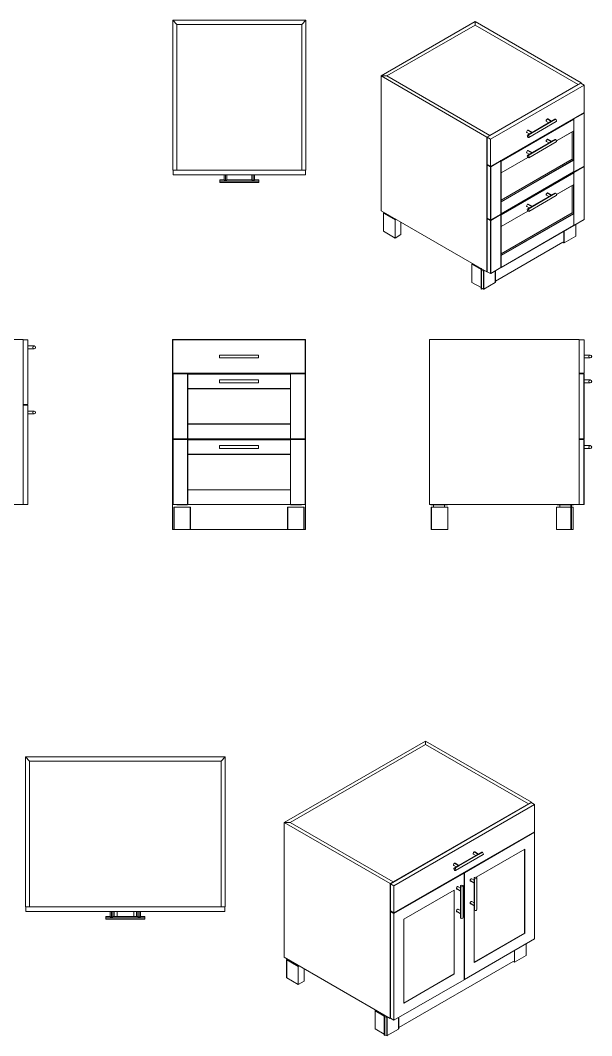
# Model space of a CAD drawing. Header units: millimetres. Extents: x 198 to 695, y 325 to 684.
# Drawn here: x 472.9 to 575.9, y 496.4 to 679.5 of the extents above; entities that cross this region are included whole.
import ezdxf

# ---------------------------------------------------------------- set-up
doc = ezdxf.new("R2010")
doc.units = ezdxf.units.MM
doc.layers.add('Standard', color=11, linetype='Continuous')

msp = doc.modelspace()

# ---------------------------------------------------------------- linework, layer by layer
at = {"layer": 'Standard', "linetype": 'Continuous', "lineweight": 0}
for p, q in [((500.39, 679.52, -10.99), (524.39, 679.52, -10.99)), ((501.14, 678.77, -10.99), (500.39, 679.52, -10.99)), ((500.39, 652.52, -10.99), (500.39, 679.52, -10.99)), ((523.64, 678.77, -10.99), (524.39, 679.52, -10.99)), ((524.39, 679.52, -10.99), (524.39, 652.52, -10.99)), ((501.14, 678.77, -10.99), (501.14, 652.52, -10.99)), ((523.64, 678.77, -10.99), (501.14, 678.77, -10.99)), ((501.14, 678.77, -10.99), (523.64, 678.77, -10.99)), ((501.14, 652.52, -10.99), (501.14, 678.77, -10.99)), ((523.64, 652.52, -10.99), (523.64, 678.77, -10.99)), ((523.64, 678.77, -10.99), (523.64, 652.52, -10.99)), ((501.14, 652.52, -10.99), (500.39, 652.52, -10.99)), ((500.45, 652.52, -10.99), (500.45, 651.64, -10.99)), ((501.14, 652.52, -10.99), (523.64, 652.52, -10.99)), ((524.39, 652.52, -10.99), (523.64, 652.52, -10.99)), ((524.33, 652.52, -10.99), (524.33, 651.64, -10.99)), ((524.33, 651.64, -10.99), (500.45, 651.64, -10.99)), ((508.89, 650.77, -10.99), (508.89, 650.52, -10.99)), ((509.64, 650.77, -10.99), (508.89, 650.77, -10.99)), ((508.89, 650.52, -10.99), (508.89, 650.27, -10.99)), ((508.89, 650.52, -10.99), (509.89, 650.52, -10.99)), ((515.89, 650.27, -10.99), (508.89, 650.27, -10.99)), ((509.64, 651.64, -10.99), (509.64, 650.77, -10.99)), ((509.64, 650.77, -10.99), (509.89, 650.52, -10.99)), ((509.89, 650.52, -10.99), (509.89, 651.64, -10.99)), ((509.89, 650.52, -10.99), (510.14, 650.77, -10.99)), ((509.89, 650.52, -10.99), (514.89, 650.52, -10.99)), ((510.14, 651.64, -10.99), (510.14, 650.77, -10.99)), ((514.64, 650.77, -10.99), (510.14, 650.77, -10.99)), ((514.64, 651.64, -10.99), (514.64, 650.77, -10.99)), ((514.64, 650.77, -10.99), (514.89, 650.52, -10.99)), ((514.89, 650.52, -10.99), (514.89, 651.64, -10.99)), ((514.89, 650.52, -10.99), (515.14, 650.77, -10.99)), ((514.89, 650.52, -10.99), (515.89, 650.52, -10.99)), ((515.14, 651.64, -10.99), (515.14, 650.77, -10.99)), ((515.89, 650.77, -10.99), (515.14, 650.77, -10.99)), ((515.89, 650.52, -10.99), (515.89, 650.77, -10.99)), ((515.89, 650.27, -10.99), (515.89, 650.52, -10.99)), ((473.84, 546.68, 14.05), (509.84, 546.68, 14.05)), ((474.59, 545.93, 14.05), (473.84, 546.68, 14.05)), ((473.84, 519.68, 14.05), (473.84, 546.68, 14.05)), ((474.59, 545.93, 14.05), (509.09, 545.93, 14.05)), ((474.59, 519.68, 14.05), (474.59, 545.93, 14.05)), ((474.59, 545.93, 14.05), (474.59, 519.68, 14.05)), ((509.09, 545.93, 14.05), (474.59, 545.93, 14.05)), ((509.09, 545.93, 14.05), (509.84, 546.68, 14.05)), ((509.09, 545.93, 14.05), (509.09, 519.68, 14.05)), ((509.09, 519.68, 14.05), (509.09, 545.93, 14.05)), ((509.84, 546.68, 14.05), (509.84, 519.68, 14.05)), ((474.59, 519.68, 14.05), (473.84, 519.68, 14.05)), ((473.9, 519.68, 14.05), (473.9, 518.81, 14.05)), ((509.78, 518.81, 14.05), (473.9, 518.81, 14.05)), ((474.59, 519.68, 14.05), (509.09, 519.68, 14.05)), ((489.09, 518.81, 14.05), (489.09, 517.93, 14.05)), ((489.34, 517.68, 14.05), (489.34, 518.81, 14.05)), ((489.59, 518.81, 14.05), (489.59, 517.93, 14.05)), ((489.84, 517.93, 14.05), (489.84, 518.81, 14.05)), ((490.34, 518.81, 14.05), (490.34, 517.93, 14.05)), ((493.34, 517.93, 14.05), (493.34, 518.81, 14.05)), ((493.84, 518.81, 14.05), (493.84, 517.93, 14.05)), ((494.09, 518.81, 14.05), (494.09, 517.93, 14.05)), ((494.34, 517.68, 14.05), (494.34, 518.81, 14.05)), ((494.59, 518.81, 14.05), (494.59, 517.93, 14.05)), ((509.84, 519.68, 14.05), (509.09, 519.68, 14.05)), ((509.78, 519.68, 14.05), (509.78, 518.81, 14.05)), ((488.34, 517.93, 14.05), (488.34, 517.68, 14.05)), ((489.09, 517.93, 14.05), (488.34, 517.93, 14.05)), ((488.34, 517.68, 14.05), (488.34, 517.43, 14.05)), ((488.34, 517.68, 14.05), (489.34, 517.68, 14.05)), ((495.34, 517.43, 14.05), (488.34, 517.43, 14.05)), ((489.09, 517.93, 14.05), (489.34, 517.68, 14.05)), ((489.34, 517.68, 14.05), (489.59, 517.93, 14.05)), ((489.34, 517.68, 14.05), (494.34, 517.68, 14.05)), ((494.09, 517.93, 14.05), (489.59, 517.93, 14.05)), ((494.09, 517.93, 14.05), (494.34, 517.68, 14.05)), ((494.34, 517.68, 14.05), (494.59, 517.93, 14.05)), ((494.34, 517.68, 14.05), (495.34, 517.68, 14.05)), ((495.34, 517.93, 14.05), (494.59, 517.93, 14.05)), ((495.34, 517.68, 14.05), (495.34, 517.93, 14.05)), ((495.34, 517.43, 14.05), (495.34, 517.68, 14.05))]:
    msp.add_line(p, q, dxfattribs=at)
at = {"layer": 'Standard', "linetype": 'Continuous', "lineweight": 0, "extrusion": (0, 0.816497, 0.57735)}
for p, q in [((537.93, 669.48), (554.9, 679.28)), ((554.9, 678.66), (538.99, 669.48)), ((538.99, 669.48), (554.9, 678.66)), ((554.9, 679.28), (573.99, 668.25)), ((554.9, 678.66), (554.9, 679.28)), ((573.46, 667.95), (554.9, 678.66)), ((554.9, 678.66), (573.46, 667.95)), ((537.93, 669.48), (537.93, 645.19)), ((538.99, 669.48), (537.93, 669.48)), ((557.02, 658.46), (537.93, 669.48)), ((538.99, 669.48), (557.55, 658.76)), ((557.55, 658.76), (538.99, 669.48)), ((557.06, 658.43), (573.94, 668.18)), ((557.55, 658.76), (573.46, 667.95)), ((574.56, 667.82), (557.68, 658.07)), ((573.99, 668.25), (573.46, 667.95)), ((573.46, 667.95), (573.46, 667.9)), ((573.46, 667.95), (573.46, 667.9)), ((573.94, 668.18), (574.56, 667.82)), ((573.99, 668.15), (573.99, 668.25)), ((574.56, 662.92), (574.56, 667.82)), ((557.68, 653.17), (574.56, 662.92)), ((572.69, 661.74), (574.54, 662.8)), ((574.54, 662.83), (574.47, 662.87)), ((574.54, 653.24), (574.54, 662.8)), ((574.55, 662.82), (574.55, 653.25)), ((559.56, 654.18), (572.64, 661.74)), ((572.66, 661.69), (559.58, 654.14)), ((569.52, 661.25), (564.57, 658.39)), ((565.15, 659.22), (568.68, 661.26)), ((568.43, 661.2), (565.15, 659.31)), ((567.76, 661.3), (568.18, 661.06)), ((568.68, 661.26), (567.89, 661.72)), ((568.01, 661.73), (568.68, 661.35)), ((569.27, 661.68), (568.68, 661.35)), ((568.68, 661.26), (569.39, 661.67)), ((568.68, 661.26), (568.68, 661.35)), ((572.57, 661.77), (572.64, 661.74)), ((572.57, 661.77), (572.64, 661.74)), ((572.64, 661.74), (572.64, 661.74)), ((572.66, 661.69), (572.66, 659.56)), ((572.69, 652.17), (572.69, 661.74)), ((564.23, 659.26), (564.65, 659.02)), ((564.9, 659.16), (564.32, 658.83)), ((565.15, 659.22), (564.35, 659.68)), ((564.44, 658.81), (565.15, 659.22)), ((564.48, 659.69), (565.15, 659.31)), ((565.15, 659.22), (565.15, 659.31)), ((572.66, 659.56), (569.56, 657.77)), ((572.65, 659.54), (569.57, 657.76)), ((572.4, 654.5), (572.4, 659.39)), ((572.64, 654.36), (572.64, 659.53)), ((557.55, 658.76), (557.02, 658.46)), ((557.02, 658.46), (557.02, 634.16)), ((557.06, 658.43), (557.68, 658.07)), ((557.06, 653.53), (557.06, 658.43)), ((557.55, 658.71), (557.55, 658.76)), ((557.55, 658.71), (557.55, 658.76)), ((557.68, 658.07), (557.68, 653.17)), ((564.57, 654.74), (569.52, 657.6)), ((565.15, 655.57), (568.68, 657.61)), ((565.15, 655.66), (568.43, 657.55)), ((567.76, 657.65), (568.18, 657.41)), ((567.89, 658.07), (568.68, 657.61)), ((568.01, 658.09), (568.68, 657.7)), ((568.68, 657.7), (569.27, 658.03)), ((568.68, 657.61), (569.39, 658.02)), ((568.68, 657.61), (568.68, 657.7)), ((564.23, 655.61), (564.65, 655.37)), ((564.32, 655.18), (564.9, 655.51)), ((564.35, 656.03), (565.15, 655.57)), ((564.44, 655.16), (565.15, 655.57)), ((564.48, 656.04), (565.15, 655.66)), ((565.15, 655.57), (565.15, 655.66)), ((557.71, 653.09), (559.55, 654.15)), ((559.55, 654.18), (559.49, 654.22)), ((559.56, 654.18), (559.49, 654.22)), ((559.55, 654.15), (559.55, 644.59)), ((564.41, 654.78), (559.57, 651.99)), ((559.57, 647.09), (572.4, 654.5)), ((559.57, 646.81), (572.64, 654.36)), ((559.57, 654.17), (559.57, 644.6)), ((564.4, 654.79), (559.58, 652)), ((572.66, 654.32), (559.58, 646.77)), ((559.58, 652), (559.58, 654.14)), ((572.4, 654.5), (572.64, 654.36)), ((572.66, 654.32), (572.66, 652.18)), ((557.06, 653.53), (557.68, 653.17)), ((557.15, 653.48), (557.06, 653.43)), ((557.06, 653.43), (557.06, 643.86)), ((557.06, 653.43), (557.65, 653.09)), ((557.65, 643.52), (557.65, 653.09)), ((557.71, 653.09), (557.71, 643.52)), ((559.56, 644.51), (572.64, 652.07)), ((572.65, 652.17), (559.57, 644.61)), ((572.66, 652.18), (559.58, 644.63)), ((572.66, 652.02), (559.58, 644.47)), ((572.56, 652.11), (572.64, 652.07)), ((572.56, 652.11), (572.64, 652.07)), ((572.64, 652.07), (572.64, 652.07)), ((572.66, 652.02), (572.66, 649.89)), ((574.54, 653.24), (572.69, 652.17)), ((572.69, 652.07), (574.54, 653.13)), ((572.69, 642.5), (572.69, 652.07)), ((574.54, 653.16), (574.47, 653.2)), ((574.54, 643.57), (574.54, 653.13)), ((574.55, 653.15), (574.55, 643.58)), ((567.89, 648.4), (568.68, 647.94)), ((568.01, 648.41), (568.68, 648.03)), ((568.68, 648.03), (569.27, 648.36)), ((568.68, 647.94), (569.39, 648.35)), ((572.66, 649.89), (569.56, 648.1)), ((572.65, 649.87), (569.57, 648.09)), ((572.4, 644.83), (572.4, 649.72)), ((572.64, 644.69), (572.64, 649.86)), ((559.58, 644.63), (559.58, 646.77)), ((564.35, 646.36), (565.15, 645.9)), ((564.48, 646.37), (565.15, 645.99)), ((564.57, 645.07), (569.52, 647.93)), ((565.15, 645.9), (568.68, 647.94)), ((565.15, 645.99), (568.43, 647.88)), ((567.76, 647.98), (568.18, 647.74)), ((568.68, 647.94), (568.68, 648.03)), ((557.02, 634.16), (537.93, 645.19)), ((538.35, 644.75), (538.35, 641.48)), ((538.51, 644.85), (538.36, 644.76)), ((538.36, 644.73), (538.36, 641.47)), ((538.36, 644.73), (540.45, 643.52)), ((538.45, 644.73), (538.58, 644.81)), ((540.45, 643.57), (538.45, 644.73)), ((538.87, 644.64), (538.87, 644.49)), ((539.1, 644.51), (539.1, 644.36)), ((559.55, 644.59), (557.71, 643.52)), ((559.56, 644.51), (559.49, 644.55)), ((559.55, 644.51), (559.49, 644.55)), ((564.41, 645.11), (559.57, 642.32)), ((559.57, 637.42), (572.4, 644.83)), ((559.57, 637.14), (572.64, 644.69)), ((559.57, 644.5), (559.57, 634.93)), ((564.4, 645.12), (559.58, 642.33)), ((572.66, 644.65), (559.58, 637.09)), ((564.23, 645.94), (564.65, 645.7)), ((564.32, 645.51), (564.9, 645.84)), ((564.44, 645.49), (565.15, 645.9)), ((565.15, 645.9), (565.15, 645.99)), ((572.4, 644.83), (572.64, 644.69)), ((572.66, 644.65), (572.66, 642.51)), ((540.59, 643.65), (540.45, 643.57)), ((540.45, 643.52), (540.63, 643.63)), ((540.45, 640.26), (540.45, 643.52)), ((541.51, 643.12), (541.51, 640.87)), ((557.65, 643.52), (557.06, 643.86)), ((557.15, 643.81), (557.06, 643.76)), ((557.06, 643.76), (557.06, 634.19)), ((557.06, 643.76), (557.65, 643.42)), ((557.65, 633.85), (557.65, 643.42)), ((557.71, 643.42), (559.55, 644.48)), ((557.71, 643.42), (557.71, 633.85)), ((559.55, 644.48), (559.55, 634.92)), ((559.58, 642.33), (559.58, 644.47)), ((574.54, 643.57), (572.69, 642.5)), ((573.02, 642.69), (573.02, 640.61)), ((573.04, 642.7), (573.04, 640.62)), ((540.45, 640.26), (538.36, 641.47)), ((541.51, 640.87), (540.45, 640.26)), ((572.65, 642.5), (559.57, 634.94)), ((572.66, 642.51), (559.58, 634.96)), ((570.9, 641.48), (570.9, 639.42)), ((570.96, 641.52), (570.96, 639.42)), ((570.72, 639.52), (558.54, 632.49)), ((570.9, 639.42), (570.72, 639.52)), ((573.02, 640.61), (570.96, 639.42)), ((554.49, 635.62), (554.31, 635.52)), ((554.31, 635.52), (554.31, 632.26)), ((554.31, 635.52), (555.96, 634.57)), ((554.4, 635.52), (554.53, 635.6)), ((555.96, 634.62), (554.4, 635.52)), ((559.58, 634.96), (559.58, 637.09)), ((555.42, 634.94), (555.42, 635.09)), ((555.96, 634.78), (556.05, 634.73)), ((555.96, 631.1), (555.96, 634.78)), ((556.05, 631.05), (556.05, 634.73)), ((556.22, 634.42), (556.41, 634.31)), ((556.41, 634.36), (556.27, 634.45)), ((556.54, 634.44), (556.41, 634.36)), ((556.41, 631.05), (556.41, 634.31)), ((556.46, 634.31), (556.61, 634.4)), ((556.46, 631.05), (556.46, 634.31)), ((557.02, 634.16), (557.06, 634.19)), ((557.65, 633.85), (557.06, 634.19)), ((559.55, 634.92), (557.71, 633.85)), ((558.53, 632.24), (558.53, 634.32)), ((558.54, 632.26), (558.54, 634.33)), ((555.96, 631.31), (554.31, 632.26)), ((558.53, 632.24), (556.46, 631.05)), ((556.05, 631.05), (555.96, 631.1)), ((556.22, 631.15), (556.05, 631.05)), ((556.41, 631.05), (556.22, 631.15)), ((520.49, 534.86), (545.95, 549.56)), ((545.95, 549.56), (565.04, 538.54)), ((545.95, 548.95), (545.95, 549.56)), ((521.55, 534.86), (545.95, 548.95)), ((545.95, 548.95), (521.55, 534.86)), ((545.95, 548.95), (564.51, 538.23)), ((564.51, 538.23), (545.95, 548.95)), ((539.63, 523.82), (565, 538.46)), ((565.04, 538.54), (564.51, 538.23)), ((565, 538.46), (565.61, 538.1)), ((565.04, 538.44), (565.04, 538.54)), ((540.11, 524.15), (564.51, 538.23)), ((565.61, 538.1), (540.25, 523.46)), ((564.51, 538.23), (564.51, 538.18)), ((564.51, 538.23), (564.51, 538.18)), ((565.61, 533.21), (565.61, 538.1)), ((520.49, 534.86), (520.49, 510.57)), ((521.55, 534.86), (520.49, 534.86)), ((539.58, 523.84), (520.49, 534.86)), ((540.11, 524.15), (521.55, 534.86)), ((521.55, 534.86), (540.11, 524.15)), ((540.25, 518.56), (565.61, 533.21)), ((565.61, 533.1), (552.98, 525.81)), ((565.61, 533.1), (565.53, 533.15)), ((565.61, 513.86), (565.61, 533.1)), ((555.49, 529.1), (554.7, 529.56)), ((554.82, 529.57), (555.49, 529.18)), ((555.09, 524.99), (563.85, 530.04)), ((556.08, 529.52), (555.49, 529.18)), ((555.49, 529.1), (556.2, 529.51)), ((555.49, 529.1), (555.49, 529.18)), ((563.82, 514.9), (563.82, 530.03)), ((563.85, 530.04), (563.85, 514.89)), ((551.96, 527.06), (551.16, 527.52)), ((551.29, 527.53), (551.96, 527.14)), ((556.33, 529.09), (551.38, 526.23)), ((551.96, 527.06), (555.49, 529.1)), ((555.24, 529.04), (551.96, 527.14)), ((554.57, 529.14), (554.99, 528.89)), ((552.89, 525.75), (540.25, 518.46)), ((551.04, 527.09), (551.46, 526.85)), ((551.71, 527), (551.13, 526.66)), ((551.25, 526.65), (551.96, 527.06)), ((551.96, 527.06), (551.96, 527.14)), ((552.89, 525.75), (552.8, 525.81)), ((552.89, 525.86), (552.98, 525.81)), ((552.89, 506.52), (552.89, 525.75)), ((552.98, 525.81), (552.98, 506.57)), ((540.11, 524.15), (539.58, 523.84)), ((539.58, 523.84), (539.58, 499.55)), ((539.63, 523.82), (540.25, 523.46)), ((539.63, 518.92), (539.63, 523.82)), ((540.11, 524.1), (540.11, 524.15)), ((540.11, 524.1), (540.11, 524.15)), ((554.79, 523.94), (553.99, 524.4)), ((554.04, 524.29), (554.71, 523.9)), ((554.29, 524.72), (554.71, 524.48)), ((554.71, 524.86), (554.71, 524.19)), ((554.71, 523.9), (554.79, 523.94)), ((554.71, 523.9), (554.71, 520.11)), ((554.79, 523.94), (554.79, 524.76)), ((554.79, 519.86), (554.79, 523.94)), ((555.21, 524.86), (555.21, 519.15)), ((540.25, 523.46), (540.25, 518.56)), ((542.01, 517.44), (551.12, 522.69)), ((551.09, 507.55), (551.09, 522.68)), ((551.12, 522.69), (551.12, 507.54)), ((552.31, 522.51), (551.52, 522.97)), ((551.57, 522.86), (552.24, 522.47)), ((551.82, 523.29), (552.24, 523.05)), ((552.24, 523.43), (552.24, 522.76)), ((552.24, 522.47), (552.31, 522.51)), ((552.24, 522.47), (552.24, 518.68)), ((552.31, 522.51), (552.31, 523.33)), ((552.31, 518.43), (552.31, 522.51)), ((552.74, 523.43), (552.74, 517.72)), ((554.79, 519.86), (553.99, 520.32)), ((554.04, 520.21), (554.71, 519.82)), ((554.29, 520.64), (554.71, 520.4)), ((539.63, 518.92), (540.25, 518.56)), ((539.63, 518.81), (539.72, 518.87)), ((539.63, 518.81), (540.25, 518.46)), ((539.63, 499.58), (539.63, 518.81)), ((540.25, 518.46), (540.25, 499.22)), ((552.31, 518.43), (551.52, 518.89)), ((551.57, 518.78), (552.24, 518.39)), ((551.82, 519.21), (552.24, 518.97)), ((552.24, 518.39), (552.31, 518.43)), ((552.24, 518.39), (552.24, 517.72)), ((552.31, 517.62), (552.31, 518.43)), ((554.71, 519.82), (554.79, 519.86)), ((554.71, 519.82), (554.71, 519.15)), ((554.74, 509.63), (554.74, 519.08)), ((554.79, 519.04), (554.79, 519.86)), ((542.01, 502.28), (542.01, 517.44)), ((554.74, 509.66), (563.82, 514.9)), ((563.85, 514.89), (554.74, 509.63)), ((563.82, 514.9), (563.85, 514.89)), ((552.98, 506.57), (565.61, 513.86)), ((564.08, 512.98), (564.08, 510.89)), ((564.09, 512.98), (564.09, 510.91)), ((561.96, 511.75), (561.96, 509.7)), ((562.01, 511.78), (562.01, 509.7)), ((564.08, 510.89), (562.01, 509.7)), ((539.58, 499.55), (520.49, 510.57)), ((520.91, 510.13), (520.91, 506.87)), ((521.08, 510.24), (520.93, 510.15)), ((520.93, 510.12), (520.93, 506.85)), ((520.93, 510.12), (523.02, 508.91)), ((521.01, 510.12), (521.15, 510.19)), ((523.02, 508.96), (521.01, 510.12)), ((521.44, 510.03), (521.44, 509.87)), ((521.67, 509.89), (521.67, 509.74)), ((523.15, 509.04), (523.02, 508.96)), ((523.02, 508.91), (523.2, 509.01)), ((561.77, 509.81), (541.11, 497.88)), ((561.96, 509.7), (561.77, 509.81)), ((523.02, 505.64), (523.02, 508.91)), ((524.08, 508.5), (524.08, 506.26)), ((542.01, 502.31), (551.09, 507.55)), ((551.12, 507.54), (542.01, 502.28)), ((551.09, 507.55), (551.12, 507.54)), ((523.02, 505.64), (520.93, 506.85)), ((524.08, 506.26), (523.02, 505.64)), ((540.25, 499.22), (552.89, 506.52)), ((552.89, 506.62), (552.98, 506.57)), ((537.06, 501.01), (536.88, 500.91)), ((536.88, 500.91), (536.88, 497.64)), ((536.88, 500.91), (538.52, 499.96)), ((536.97, 500.91), (537.1, 500.98)), ((538.52, 500.01), (536.97, 500.91)), ((537.98, 500.32), (537.98, 500.47)), ((538.52, 500.16), (538.61, 500.11)), ((538.52, 496.49), (538.52, 500.16)), ((538.61, 496.44), (538.61, 500.11)), ((538.79, 499.81), (538.97, 499.7)), ((538.97, 499.75), (538.83, 499.83)), ((539.11, 499.83), (538.97, 499.75)), ((538.97, 496.43), (538.97, 499.7)), ((539.03, 499.7), (539.18, 499.79)), ((539.03, 496.43), (539.03, 499.7)), ((539.58, 499.55), (539.63, 499.58)), ((539.63, 499.58), (540.25, 499.22)), ((541.1, 497.63), (541.1, 499.71)), ((541.11, 497.64), (541.11, 499.72)), ((538.52, 496.69), (536.88, 497.64)), ((538.61, 496.44), (538.52, 496.49)), ((538.79, 496.54), (538.61, 496.44)), ((538.97, 496.43), (538.79, 496.54)), ((541.1, 497.63), (539.03, 496.43))]:
    msp.add_line(p, q, dxfattribs=at)
at = {"layer": 'Standard', "linetype": 'Continuous', "lineweight": 0, "extrusion": (0, 1, 0)}
for p, q in [((473.41, 621.95, -10.99), (446.41, 621.95, -10.99)), ((473.41, 621.95, -10.99), (473.41, 592.2, -10.99)), ((473.41, 621.88, -10.99), (474.24, 621.88, -10.99)), ((474.28, 621.88, -10.99), (474.24, 621.88, -10.99)), ((474.24, 610.25, -10.99), (474.24, 621.88, -10.99)), ((474.28, 621.88, -10.99), (474.28, 610.25, -10.99)), ((474.28, 620.79, -10.99), (475.41, 620.79, -10.99)), ((500.33, 621.95, -10.99), (500.33, 592.2, -10.99)), ((501.08, 621.95, -10.99), (500.33, 621.95, -10.99)), ((500.39, 621.88, -10.99), (500.39, 615.88, -10.99)), ((524.27, 621.88, -10.99), (500.39, 621.88, -10.99)), ((501.08, 621.95, -10.99), (523.58, 621.95, -10.99)), ((501.08, 621.88, -10.99), (501.08, 621.95, -10.99)), ((501.08, 621.88, -10.99), (501.08, 621.95, -10.99)), ((523.58, 621.95, -10.99), (523.58, 621.88, -10.99)), ((524.33, 621.95, -10.99), (523.58, 621.95, -10.99)), ((523.58, 621.95, -10.99), (523.58, 621.88, -10.99)), ((524.27, 615.88, -10.99), (524.27, 621.88, -10.99)), ((524.33, 592.2, -10.99), (524.33, 621.95, -10.99)), ((546.65, 621.95, -10.99), (546.65, 592.2, -10.99)), ((573.65, 621.95, -10.99), (546.65, 621.95, -10.99)), ((573.65, 621.95, -10.99), (573.65, 592.2, -10.99)), ((573.65, 621.88, -10.99), (574.53, 621.88, -10.99)), ((574.53, 621.88, -10.99), (574.53, 615.88, -10.99)), ((475.41, 620.29, -10.99), (474.28, 620.29, -10.99)), ((508.83, 619.13, -10.99), (508.83, 618.63, -10.99)), ((508.83, 619.13, -10.99), (509.83, 619.13, -10.99)), ((509.83, 619.13, -10.99), (514.83, 619.13, -10.99)), ((514.83, 619.13, -10.99), (515.83, 619.13, -10.99)), ((515.83, 618.63, -10.99), (515.83, 619.13, -10.99)), ((575.65, 619.13, -10.99), (574.53, 619.13, -10.99)), ((509.83, 618.63, -10.99), (508.83, 618.63, -10.99)), ((514.83, 618.63, -10.99), (509.83, 618.63, -10.99)), ((515.83, 618.63, -10.99), (514.83, 618.63, -10.99)), ((574.53, 618.63, -10.99), (575.65, 618.63, -10.99)), ((500.39, 615.88, -10.99), (524.27, 615.88, -10.99)), ((500.43, 615.76, -10.99), (500.39, 615.76, -10.99)), ((500.39, 604.04, -10.99), (500.39, 615.76, -10.99)), ((500.43, 615.76, -10.99), (500.43, 604.04, -10.99)), ((500.43, 615.76, -10.99), (503.04, 615.76, -10.99)), ((501.08, 615.76, -10.99), (501.08, 615.88, -10.99)), ((503.04, 615.76, -10.99), (503.04, 604.04, -10.99)), ((503.08, 615.76, -10.99), (503.04, 615.76, -10.99)), ((503.08, 615.76, -10.99), (503.08, 604.04, -10.99)), ((503.08, 615.76, -10.99), (503.08, 615.72, -10.99)), ((503.08, 615.76, -10.99), (521.58, 615.76, -10.99)), ((521.58, 615.72, -10.99), (503.08, 615.72, -10.99)), ((503.08, 613.11, -10.99), (503.08, 615.72, -10.99)), ((521.62, 615.76, -10.99), (521.58, 615.76, -10.99)), ((521.58, 604.04, -10.99), (521.58, 615.76, -10.99)), ((521.58, 615.72, -10.99), (521.58, 615.76, -10.99)), ((521.58, 615.72, -10.99), (521.58, 613.11, -10.99)), ((521.62, 615.76, -10.99), (524.23, 615.76, -10.99)), ((521.62, 604.04, -10.99), (521.62, 615.76, -10.99)), ((523.58, 615.88, -10.99), (523.58, 615.76, -10.99)), ((524.27, 615.76, -10.99), (524.23, 615.76, -10.99)), ((524.23, 604.04, -10.99), (524.23, 615.76, -10.99)), ((524.27, 615.76, -10.99), (524.27, 604.04, -10.99)), ((573.65, 615.88, -10.99), (574.53, 615.88, -10.99)), ((573.65, 615.76, -10.99), (574.49, 615.76, -10.99)), ((574.53, 615.76, -10.99), (574.49, 615.76, -10.99)), ((574.49, 604.04, -10.99), (574.49, 615.76, -10.99)), ((574.53, 615.76, -10.99), (574.53, 604.04, -10.99)), ((508.83, 614.66, -10.99), (509.83, 614.66, -10.99)), ((508.83, 614.66, -10.99), (508.83, 614.16, -10.99)), ((509.83, 614.16, -10.99), (508.83, 614.16, -10.99)), ((509.83, 614.66, -10.99), (514.83, 614.66, -10.99)), ((514.83, 614.16, -10.99), (509.83, 614.16, -10.99)), ((514.83, 614.66, -10.99), (515.83, 614.66, -10.99)), ((515.83, 614.16, -10.99), (514.83, 614.16, -10.99)), ((515.83, 614.16, -10.99), (515.83, 614.66, -10.99)), ((574.53, 614.66, -10.99), (575.65, 614.66, -10.99)), ((575.65, 614.16, -10.99), (574.53, 614.16, -10.99)), ((521.58, 613.11, -10.99), (503.08, 613.11, -10.99)), ((503.08, 613.11, -10.99), (503.08, 613.07, -10.99)), ((503.08, 613.07, -10.99), (503.08, 606.73, -10.99)), ((521.58, 613.07, -10.99), (503.08, 613.07, -10.99)), ((521.58, 613.07, -10.99), (503.08, 613.07, -10.99)), ((521.58, 613.07, -10.99), (521.58, 613.11, -10.99)), ((521.58, 606.73, -10.99), (521.58, 613.07, -10.99)), ((474.24, 610.25, -10.99), (473.41, 610.25, -10.99)), ((473.41, 610.13, -10.99), (474.24, 610.13, -10.99)), ((474.24, 610.25, -10.99), (474.28, 610.25, -10.99)), ((474.28, 610.13, -10.99), (474.24, 610.13, -10.99)), ((474.24, 592.2, -10.99), (474.24, 610.13, -10.99)), ((474.28, 610.13, -10.99), (474.28, 592.2, -10.99)), ((474.28, 609.04, -10.99), (475.41, 609.04, -10.99)), ((475.41, 608.54, -10.99), (474.28, 608.54, -10.99)), ((503.08, 606.73, -10.99), (521.58, 606.73, -10.99)), ((503.08, 606.73, -10.99), (503.08, 606.69, -10.99)), ((503.08, 606.73, -10.99), (521.58, 606.73, -10.99)), ((521.58, 606.69, -10.99), (503.08, 606.69, -10.99)), ((503.08, 604.07, -10.99), (503.08, 606.69, -10.99)), ((521.58, 606.69, -10.99), (521.58, 606.73, -10.99)), ((521.58, 606.69, -10.99), (521.58, 604.07, -10.99)), ((500.39, 604.04, -10.99), (500.43, 604.04, -10.99)), ((500.43, 603.91, -10.99), (500.39, 603.91, -10.99)), ((500.39, 592.2, -10.99), (500.39, 603.91, -10.99)), ((503.04, 604.04, -10.99), (500.43, 604.04, -10.99)), ((500.43, 603.91, -10.99), (500.43, 592.2, -10.99)), ((500.43, 603.91, -10.99), (503.04, 603.91, -10.99)), ((501.08, 603.91, -10.99), (501.08, 604.04, -10.99)), ((503.04, 604.04, -10.99), (503.08, 604.04, -10.99)), ((503.04, 603.91, -10.99), (503.04, 592.2, -10.99)), ((503.08, 603.91, -10.99), (503.04, 603.91, -10.99)), ((521.58, 604.07, -10.99), (503.08, 604.07, -10.99)), ((503.08, 604.07, -10.99), (503.08, 604.04, -10.99)), ((521.58, 604.04, -10.99), (503.08, 604.04, -10.99)), ((503.08, 603.91, -10.99), (503.08, 603.88, -10.99)), ((503.08, 603.91, -10.99), (521.58, 603.91, -10.99)), ((503.08, 603.91, -10.99), (503.08, 592.2, -10.99)), ((521.58, 603.88, -10.99), (503.08, 603.88, -10.99)), ((503.08, 601.26, -10.99), (503.08, 603.88, -10.99)), ((508.83, 602.82, -10.99), (509.83, 602.82, -10.99)), ((508.83, 602.82, -10.99), (508.83, 602.32, -10.99)), ((509.83, 602.82, -10.99), (514.83, 602.82, -10.99)), ((514.83, 602.82, -10.99), (515.83, 602.82, -10.99)), ((515.83, 602.32, -10.99), (515.83, 602.82, -10.99)), ((521.58, 604.04, -10.99), (521.58, 604.07, -10.99)), ((521.58, 604.04, -10.99), (521.62, 604.04, -10.99)), ((521.62, 603.91, -10.99), (521.58, 603.91, -10.99)), ((521.58, 592.2, -10.99), (521.58, 603.91, -10.99)), ((521.58, 603.88, -10.99), (521.58, 603.91, -10.99)), ((521.58, 603.88, -10.99), (521.58, 601.26, -10.99)), ((524.23, 604.04, -10.99), (521.62, 604.04, -10.99)), ((521.62, 603.91, -10.99), (524.23, 603.91, -10.99)), ((521.62, 592.2, -10.99), (521.62, 603.91, -10.99)), ((523.58, 604.04, -10.99), (523.58, 603.91, -10.99)), ((524.23, 604.04, -10.99), (524.27, 604.04, -10.99)), ((524.27, 603.91, -10.99), (524.23, 603.91, -10.99)), ((524.23, 592.2, -10.99), (524.23, 603.91, -10.99)), ((524.27, 603.91, -10.99), (524.27, 592.2, -10.99)), ((574.49, 604.04, -10.99), (573.65, 604.04, -10.99)), ((573.65, 603.91, -10.99), (574.49, 603.91, -10.99)), ((574.49, 604.04, -10.99), (574.53, 604.04, -10.99)), ((574.53, 603.91, -10.99), (574.49, 603.91, -10.99)), ((574.49, 592.2, -10.99), (574.49, 603.91, -10.99)), ((574.53, 603.91, -10.99), (574.53, 592.2, -10.99)), ((574.53, 602.82, -10.99), (575.65, 602.82, -10.99)), ((521.58, 601.26, -10.99), (503.08, 601.26, -10.99)), ((503.08, 601.26, -10.99), (503.08, 601.23, -10.99)), ((503.08, 601.23, -10.99), (503.08, 594.88, -10.99)), ((521.58, 601.23, -10.99), (503.08, 601.23, -10.99)), ((521.58, 601.23, -10.99), (503.08, 601.23, -10.99)), ((509.83, 602.32, -10.99), (508.83, 602.32, -10.99)), ((514.83, 602.32, -10.99), (509.83, 602.32, -10.99)), ((515.83, 602.32, -10.99), (514.83, 602.32, -10.99)), ((521.58, 601.23, -10.99), (521.58, 601.26, -10.99)), ((521.58, 594.88, -10.99), (521.58, 601.23, -10.99)), ((575.65, 602.32, -10.99), (574.53, 602.32, -10.99)), ((503.08, 594.88, -10.99), (521.58, 594.88, -10.99)), ((503.08, 594.88, -10.99), (503.08, 594.85, -10.99)), ((503.08, 594.88, -10.99), (521.58, 594.88, -10.99)), ((521.58, 594.85, -10.99), (503.08, 594.85, -10.99)), ((503.08, 592.23, -10.99), (503.08, 594.85, -10.99)), ((521.58, 594.85, -10.99), (521.58, 594.88, -10.99)), ((521.58, 594.85, -10.99), (521.58, 592.23, -10.99)), ((473.41, 592.2, -10.99), (446.41, 592.2, -10.99)), ((474.24, 592.2, -10.99), (473.41, 592.2, -10.99)), ((474.24, 592.2, -10.99), (474.28, 592.2, -10.99)), ((500.33, 587.7, -10.99), (500.33, 592.2, -10.99)), ((500.33, 592.2, -10.99), (500.39, 592.2, -10.99)), ((500.39, 592.2, -10.99), (500.43, 592.2, -10.99)), ((503.04, 592.2, -10.99), (500.43, 592.2, -10.99)), ((500.62, 591.7, -10.99), (500.58, 591.7, -10.99)), ((500.58, 587.7, -10.99), (500.58, 591.7, -10.99)), ((500.62, 591.7, -10.99), (503.54, 591.7, -10.99)), ((500.62, 587.7, -10.99), (500.62, 591.7, -10.99)), ((502.08, 592.2, -10.99), (501.09, 592.2, -10.99)), ((501.09, 592.13, -10.99), (502.08, 592.13, -10.99)), ((502.08, 592.2, -10.99), (502.08, 592.13, -10.99)), ((503.07, 592.2, -10.99), (502.08, 592.2, -10.99)), ((502.08, 592.13, -10.99), (503.07, 592.13, -10.99)), ((503.04, 592.2, -10.99), (503.08, 592.2, -10.99)), ((503.08, 592.95, -10.99), (503.08, 592.95, -10.99)), ((521.58, 592.23, -10.99), (503.08, 592.23, -10.99)), ((503.08, 592.23, -10.99), (503.08, 592.2, -10.99)), ((503.08, 592.2, -10.99), (503.08, 592.2, -10.99)), ((521.58, 592.2, -10.99), (503.08, 592.2, -10.99)), ((503.58, 591.7, -10.99), (503.54, 591.7, -10.99)), ((503.54, 587.7, -10.99), (503.54, 591.7, -10.99)), ((503.58, 587.7, -10.99), (503.58, 591.7, -10.99)), ((521.08, 591.7, -10.99), (521.08, 587.7, -10.99)), ((521.12, 591.7, -10.99), (521.08, 591.7, -10.99)), ((521.12, 591.7, -10.99), (521.12, 587.7, -10.99)), ((521.12, 591.7, -10.99), (524.04, 591.7, -10.99)), ((521.58, 592.95, -10.99), (521.58, 592.95, -10.99)), ((521.58, 592.2, -10.99), (521.58, 592.23, -10.99)), ((521.58, 592.2, -10.99), (521.58, 592.2, -10.99)), ((521.58, 592.2, -10.99), (521.62, 592.2, -10.99)), ((522.58, 592.2, -10.99), (521.59, 592.2, -10.99)), ((521.59, 592.13, -10.99), (522.58, 592.13, -10.99)), ((524.23, 592.2, -10.99), (521.62, 592.2, -10.99)), ((522.58, 592.13, -10.99), (522.58, 592.2, -10.99)), ((523.57, 592.2, -10.99), (522.58, 592.2, -10.99)), ((522.58, 592.13, -10.99), (523.57, 592.13, -10.99)), ((524.04, 591.7, -10.99), (524.04, 587.7, -10.99)), ((524.08, 591.7, -10.99), (524.04, 591.7, -10.99)), ((524.08, 591.7, -10.99), (524.08, 587.7, -10.99)), ((524.23, 592.2, -10.99), (524.27, 592.2, -10.99)), ((524.27, 592.2, -10.99), (524.33, 592.2, -10.99)), ((524.33, 587.7, -10.99), (524.33, 592.2, -10.99)), ((573.65, 592.2, -10.99), (546.65, 592.2, -10.99)), ((546.9, 592.13, -10.99), (546.9, 592.2, -10.99)), ((549.9, 592.2, -10.99), (546.9, 592.2, -10.99)), ((546.9, 592.13, -10.99), (549.9, 592.13, -10.99)), ((546.98, 591.7, -10.99), (546.98, 587.7, -10.99)), ((547.01, 591.7, -10.99), (546.98, 591.7, -10.99)), ((547.01, 591.7, -10.99), (547.01, 587.7, -10.99)), ((547.01, 591.7, -10.99), (549.98, 591.7, -10.99)), ((547.4, 591.7, -10.99), (547.4, 592.13, -10.99)), ((549.4, 592.13, -10.99), (549.4, 591.7, -10.99)), ((549.9, 592.2, -10.99), (549.9, 592.13, -10.99)), ((549.98, 587.7, -10.99), (549.98, 591.7, -10.99)), ((569.58, 591.7, -10.99), (569.58, 587.7, -10.99)), ((569.58, 591.7, -10.99), (572.15, 591.7, -10.99)), ((572.15, 592.2, -10.99), (569.65, 592.2, -10.99)), ((569.65, 592.13, -10.99), (569.65, 592.2, -10.99)), ((569.65, 592.13, -10.99), (572.15, 592.13, -10.99)), ((570.15, 591.7, -10.99), (570.15, 592.13, -10.99)), ((572.15, 592.2, -10.99), (572.28, 592.2, -10.99)), ((572.15, 587.7, -10.99), (572.15, 592.2, -10.99)), ((572.65, 592.2, -10.99), (572.28, 592.2, -10.99)), ((572.28, 587.7, -10.99), (572.28, 592.2, -10.99)), ((572.28, 592.13, -10.99), (572.65, 592.13, -10.99)), ((572.28, 591.7, -10.99), (572.54, 591.7, -10.99)), ((572.58, 591.7, -10.99), (572.54, 591.7, -10.99)), ((572.54, 587.7, -10.99), (572.54, 591.7, -10.99)), ((572.58, 587.7, -10.99), (572.58, 591.7, -10.99)), ((572.65, 592.2, -10.99), (572.65, 592.13, -10.99)), ((574.49, 592.2, -10.99), (573.65, 592.2, -10.99)), ((574.49, 592.2, -10.99), (574.53, 592.2, -10.99)), ((500.58, 587.7, -10.99), (500.33, 587.7, -10.99)), ((500.58, 587.7, -10.99), (500.62, 587.7, -10.99)), ((503.54, 587.7, -10.99), (500.62, 587.7, -10.99)), ((503.54, 587.7, -10.99), (503.58, 587.7, -10.99)), ((521.08, 587.7, -10.99), (503.58, 587.7, -10.99)), ((521.08, 587.7, -10.99), (521.12, 587.7, -10.99)), ((524.04, 587.7, -10.99), (521.12, 587.7, -10.99)), ((524.04, 587.7, -10.99), (524.08, 587.7, -10.99)), ((524.33, 587.7, -10.99), (524.08, 587.7, -10.99)), ((546.98, 587.7, -10.99), (547.01, 587.7, -10.99)), ((549.98, 587.7, -10.99), (547.01, 587.7, -10.99)), ((572.15, 587.7, -10.99), (569.58, 587.7, -10.99)), ((572.28, 587.7, -10.99), (572.15, 587.7, -10.99)), ((572.54, 587.7, -10.99), (572.28, 587.7, -10.99)), ((572.54, 587.7, -10.99), (572.58, 587.7, -10.99))]:
    msp.add_line(p, q, dxfattribs=at)
at = {"layer": 'Standard', "linetype": 'Continuous', "lineweight": 0}
for centre, start, end in [((475.41, 620.54, -10.99), 90, 270), ((475.41, 620.54, -10.99), 270, 90), ((575.65, 618.88, -10.99), 90, 270), ((575.65, 618.88, -10.99), 270, 90), ((575.65, 614.41, -10.99), 90, 270), ((575.65, 614.41, -10.99), 270, 90), ((475.41, 608.79, -10.99), 90, 270), ((475.41, 608.79, -10.99), 270, 90), ((575.65, 602.57, -10.99), 90, 270), ((575.65, 602.57, -10.99), 270, 90)]:
    msp.add_arc(centre, 0.25, start, end, dxfattribs=at)
for centre, major_axis, start_param, end_param in [((574.51, 662.82), (0.0359, 0), -0.785398, 0.785398), ((568.68, 661.06), (0.354, 0), 1.570796, 2.356194), ((572.66, 661.75), (0.0359, 0), -2.356194, -0.785398), ((565.15, 659.02), (0.354, 0), 1.570796, 2.356194), ((564.44, 658.61), (-0.125, 0.217), -0.785398, 2.356194), ((564.44, 658.61), (0.125, -0.217), -0.785398, 2.356194), ((568.68, 657.41), (0.354, 0), 1.570796, 2.356194), ((565.15, 655.37), (0.354, 0), 1.570796, 2.356194), ((559.53, 654.17), (0.0359, 0), -0.785398, 0.785398), ((559.56, 654.15), (-0.018, 0.0311), -2.356194, -0.785398), ((564.44, 654.96), (-0.125, 0.217), -0.785398, 2.356194), ((564.44, 654.96), (0.125, -0.217), -0.785398, 2.356194), ((557.68, 653.1), (0.0359, 0), -2.356194, -0.785398), ((559.56, 652.02), (0.0179, -0.0311), -0.373569, 0.785398), ((572.66, 652.08), (0.0359, 0), -2.356194, -0.785398), ((574.51, 653.15), (0.0359, 0), -0.785398, 0.785398), ((559.56, 646.78), (-0.0179, 0.0311), -2.356194, -1.197227), ((568.68, 647.74), (0.354, 0), 1.570796, 2.356194), ((538.39, 644.75), (-0.038, 0), -0.785398, 0.785398), ((559.53, 644.5), (0.0359, 0), -0.785398, 0.785398), ((559.56, 644.48), (-0.018, 0.0311), -2.356194, -0.785398), ((559.56, 644.64), (0.018, -0.0311), -0.373569, 0.785398), ((564.44, 645.29), (-0.125, 0.217), -0.785398, 2.356194), ((564.44, 645.29), (0.125, -0.217), -0.785398, 2.356194), ((565.15, 645.7), (0.354, 0), 1.570796, 2.356194), ((557.68, 643.43), (0.0359, 0), -2.356194, -0.785398), ((559.56, 642.35), (0.0179, -0.0311), -0.373569, 0.785398), ((559.56, 637.11), (-0.018, 0.0311), -2.356194, -1.197227), ((556.43, 634.33), (0.038, 0), -2.356194, -0.785398), ((559.56, 634.97), (0.0179, -0.0311), -0.373569, 0.785398), ((555.49, 528.89), (0.354, 0), 1.570796, 2.356194), ((551.25, 526.44), (-0.125, 0.217), -0.785398, 2.356194), ((551.25, 526.44), (0.125, -0.217), -0.785398, 2.356194), ((551.96, 526.85), (0.354, 0), 1.570796, 2.356194), ((554.96, 524.86), (-0.25, 0), -2.356194, 0.785398), ((554.96, 524.05), (0.177, -0.306), 3.926991, 4.712389), ((554.96, 524.86), (0.25, 0), -2.356194, 0.785398), ((552.49, 523.43), (-0.25, 0), -2.356194, 0.785398), ((552.49, 522.62), (0.177, -0.306), 3.926991, 4.712389), ((552.49, 523.43), (0.25, 0), -2.356194, 0.785398), ((554.96, 519.96), (0.177, -0.306), 3.926991, 4.712389), ((552.49, 518.53), (0.177, -0.306), 3.926991, 4.712389), ((520.95, 510.13), (-0.038, 0), -0.785398, 0.785398), ((539, 499.71), (0.038, 0), -2.356194, -0.785398)]:
    msp.add_ellipse(centre, major_axis=major_axis, ratio=0.57735, start_param=start_param, end_param=end_param, dxfattribs=at)
at = {"layer": 'Standard', "linetype": 'Continuous', "lineweight": 0, "extrusion": (7.21111e-17, -4.16334e-17, -1)}
for centre in [(567.89, 661.52), (564.35, 659.48), (554.7, 529.35)]:
    msp.add_ellipse(centre, major_axis=(-0.125, -0.217), ratio=0.57735, start_param=0, end_param=2.356194, dxfattribs=at)
at = {"layer": 'Standard', "linetype": 'Continuous', "lineweight": 0, "extrusion": (-1.23904e-16, 7.43708e-18, -1)}
for centre in [(567.89, 661.52), (564.35, 659.48)]:
    msp.add_ellipse(centre, major_axis=(0.125, 0.217), ratio=0.57735, start_param=-0.785398, end_param=0, dxfattribs=at)
at = {"layer": 'Standard', "linetype": 'Continuous', "lineweight": 0, "extrusion": (1.47941e-16, 2.13149e-17, -1)}
msp.add_ellipse((569.39, 661.47), major_axis=(-0.125, 0.217), ratio=0.57735, start_param=0, end_param=0.785398, dxfattribs=at)
at = {"layer": 'Standard', "linetype": 'Continuous', "lineweight": 0, "extrusion": (-2.77556e-17, 4.80741e-17, -1)}
msp.add_ellipse((569.39, 661.47), major_axis=(0.125, -0.217), ratio=0.57735, start_param=-2.356194, end_param=0, dxfattribs=at)
at = {"layer": 'Standard', "linetype": 'Continuous', "lineweight": 0, "extrusion": (-1.16467e-16, -1.31341e-16, -1)}
msp.add_ellipse((572.64, 661.71), major_axis=(0.018, -0.0311), ratio=0.57735, start_param=-2.356194, end_param=-0.785398, dxfattribs=at)
at = {"layer": 'Standard', "linetype": 'Continuous', "lineweight": 0, "extrusion": (-1.47941e-16, -2.13149e-17, -1)}
msp.add_ellipse((572.64, 659.57), major_axis=(0.0179, -0.0311), ratio=0.57735, start_param=-0.785398, end_param=0, dxfattribs=at)
at = {"layer": 'Standard', "linetype": 'Continuous', "lineweight": 0, "extrusion": (-5.17926e-17, -3.41963e-17, -1)}
for centre in [(567.89, 657.87), (567.89, 648.2)]:
    msp.add_ellipse(centre, major_axis=(-0.125, -0.217), ratio=0.57735, start_param=0, end_param=2.356194, dxfattribs=at)
at = {"layer": 'Standard', "linetype": 'Continuous', "lineweight": 0, "extrusion": (1.40504e-16, -1.45219e-16, -1)}
msp.add_ellipse((567.89, 657.87), major_axis=(0.125, 0.217), ratio=0.57735, start_param=-0.785398, end_param=0, dxfattribs=at)
at = {"layer": 'Standard', "linetype": 'Continuous', "lineweight": 0, "extrusion": (1.68259e-16, 9.71445e-17, -1)}
msp.add_ellipse((569.39, 657.82), major_axis=(-0.125, 0.217), ratio=0.57735, start_param=0, end_param=0.785398, dxfattribs=at)
at = {"layer": 'Standard', "linetype": 'Continuous', "lineweight": 0, "extrusion": (-1.23904e-16, -7.43708e-18, -1)}
msp.add_ellipse((569.39, 657.82), major_axis=(0.125, -0.217), ratio=0.57735, start_param=-2.356194, end_param=0, dxfattribs=at)
at = {"layer": 'Standard', "linetype": 'Continuous', "lineweight": 0, "extrusion": (9.24296e-17, -1.17463e-16, -1)}
msp.add_ellipse((564.35, 655.83), major_axis=(-0.125, -0.217), ratio=0.57735, start_param=0, end_param=2.356194, dxfattribs=at)
at = {"layer": 'Standard', "linetype": 'Continuous', "lineweight": 0, "extrusion": (-3.71854e-18, -6.19519e-17, -1)}
msp.add_ellipse((564.35, 655.83), major_axis=(0.125, 0.217), ratio=0.57735, start_param=-0.785398, end_param=0, dxfattribs=at)
at = {"layer": 'Standard', "linetype": 'Continuous', "lineweight": 0, "extrusion": (-1.88578e-16, -1.72974e-16, -1)}
msp.add_ellipse((572.64, 654.33), major_axis=(0.0179, -0.0311), ratio=0.57735, start_param=-2.356194, end_param=-0.785398, dxfattribs=at)
at = {"layer": 'Standard', "linetype": 'Continuous', "lineweight": 0, "extrusion": (-2.36652e-16, -2.0073e-16, -1)}
msp.add_ellipse((572.64, 652.04), major_axis=(0.0179, -0.0311), ratio=0.57735, start_param=-2.356194, end_param=-0.785398, dxfattribs=at)
at = {"layer": 'Standard', "linetype": 'Continuous', "lineweight": 0, "extrusion": (-9.98667e-17, 6.4407e-18, -1)}
for centre in [(572.64, 652.2), (572.64, 642.53)]:
    msp.add_ellipse(centre, major_axis=(0.0179, -0.0311), ratio=0.57735, start_param=-0.785398, end_param=0, dxfattribs=at)
at = {"layer": 'Standard', "linetype": 'Continuous', "lineweight": 0, "extrusion": (-1.16373e-16, 2.08722e-29, -1)}
msp.add_ellipse((572.66, 652.18), major_axis=(-0.0359, 0), ratio=0.57735, start_param=-2.356194, end_param=-1.212477, dxfattribs=at)
at = {"layer": 'Standard', "linetype": 'Continuous', "lineweight": 0, "extrusion": (-6.88864e-17, 1.11022e-16, -1)}
for centre in [(574.51, 653.25), (559.53, 644.6), (574.51, 643.58), (559.53, 634.93)]:
    msp.add_ellipse(centre, major_axis=(0.0359, 0), ratio=0.57735, start_param=0, end_param=0.785398, dxfattribs=at)
at = {"layer": 'Standard', "linetype": 'Continuous', "lineweight": 0, "extrusion": (-2.4037e-17, 1.38778e-17, -1)}
msp.add_ellipse((567.89, 648.2), major_axis=(0.125, 0.217), ratio=0.57735, start_param=-0.785398, end_param=0, dxfattribs=at)
at = {"layer": 'Standard', "linetype": 'Continuous', "lineweight": 0, "extrusion": (-1.71978e-16, -3.51927e-17, -1)}
msp.add_ellipse((569.39, 648.15), major_axis=(-0.125, 0.217), ratio=0.57735, start_param=0, end_param=0.785398, dxfattribs=at)
at = {"layer": 'Standard', "linetype": 'Continuous', "lineweight": 0, "extrusion": (-1.96015e-16, -4.90704e-17, -1)}
msp.add_ellipse((569.39, 648.15), major_axis=(0.125, -0.217), ratio=0.57735, start_param=-2.356194, end_param=0, dxfattribs=at)
at = {"layer": 'Standard', "linetype": 'Continuous', "lineweight": 0, "extrusion": (-2.68126e-16, -9.07038e-17, -1)}
msp.add_ellipse((572.64, 649.9), major_axis=(0.018, -0.0311), ratio=0.57735, start_param=-0.785398, end_param=0, dxfattribs=at)
at = {"layer": 'Standard', "linetype": 'Continuous', "lineweight": 0, "extrusion": (5.17926e-17, 3.41963e-17, -1)}
msp.add_ellipse((564.35, 646.16), major_axis=(-0.125, -0.217), ratio=0.57735, start_param=0, end_param=2.356194, dxfattribs=at)
at = {"layer": 'Standard', "linetype": 'Continuous', "lineweight": 0, "extrusion": (-5.55112e-17, -9.61481e-17, -1)}
msp.add_ellipse((564.35, 646.16), major_axis=(0.125, 0.217), ratio=0.57735, start_param=-0.785398, end_param=0, dxfattribs=at)
at = {"layer": 'Standard', "linetype": 'Continuous', "lineweight": 0, "extrusion": (-1.92296e-16, -1.11022e-16, -1)}
msp.add_ellipse((572.64, 644.66), major_axis=(0.018, -0.0311), ratio=0.57735, start_param=-2.356194, end_param=-0.785398, dxfattribs=at)
at = {"layer": 'Standard', "linetype": 'Continuous', "lineweight": 0, "extrusion": (3.20494e-17, -5.55112e-17, -1)}
msp.add_ellipse((540.4, 644.37), major_axis=(-1, 0), ratio=0.57735, start_param=-0.429977, end_param=-0.062603, dxfattribs=at)
at = {"layer": 'Standard', "linetype": 'Continuous', "lineweight": 0, "extrusion": (3.00463e-17, 1.11022e-16, -1)}
msp.add_ellipse((540.4, 644.37), major_axis=(-1, 0), ratio=0.57735, start_param=-1.508193, end_param=-1.140819, dxfattribs=at)
at = {"layer": 'Standard', "linetype": 'Continuous', "lineweight": 0, "extrusion": (7.86293e-17, -1.11022e-16, -1)}
for centre in [(557.68, 643.53), (557.68, 633.86)]:
    msp.add_ellipse(centre, major_axis=(-0.0359, 0), ratio=0.57735, start_param=-2.356194, end_param=-0.785398, dxfattribs=at)
at = {"layer": 'Standard', "linetype": 'Continuous', "lineweight": 0, "extrusion": (-5.83553e-17, 5.55112e-17, -1)}
msp.add_ellipse((538.39, 641.48), major_axis=(-0.038, 0), ratio=0.57735, start_param=-0.785398, end_param=0, dxfattribs=at)
at = {"layer": 'Standard', "linetype": 'Continuous', "lineweight": 0, "extrusion": (2.19777e-17, -3.94916e-30, -1)}
msp.add_ellipse((572.66, 642.51), major_axis=(-0.0359, 0), ratio=0.57735, start_param=-2.356194, end_param=-1.212477, dxfattribs=at)
at = {"layer": 'Standard', "linetype": 'Continuous', "lineweight": 0, "extrusion": (-3.26908e-17, 1.66533e-16, -1)}
for centre in [(570.93, 639.43), (561.98, 509.72)]:
    msp.add_ellipse(centre, major_axis=(-0.038, 0), ratio=0.57735, start_param=-2.356194, end_param=-0.785398, dxfattribs=at)
at = {"layer": 'Standard', "linetype": 'Continuous', "lineweight": 0, "extrusion": (1.13017e-17, -1.11022e-16, -1)}
msp.add_ellipse((573, 640.62), major_axis=(0.038, 0), ratio=0.57735, start_param=0, end_param=0.785398, dxfattribs=at)
at = {"layer": 'Standard', "linetype": 'Continuous', "lineweight": 0, "extrusion": (-6.40988e-17, -2.22045e-16, -1)}
msp.add_ellipse((556.49, 635.08), major_axis=(-1, 0), ratio=0.57735, start_param=-0.429977, end_param=-0.062603, dxfattribs=at)
at = {"layer": 'Standard', "linetype": 'Continuous', "lineweight": 0, "extrusion": (2.19146e-17, 5.55112e-17, -1)}
for centre in [(558.5, 632.26), (541.07, 497.64)]:
    msp.add_ellipse(centre, major_axis=(0.038, 0), ratio=0.57735, start_param=0, end_param=0.785398, dxfattribs=at)
at = {"layer": 'Standard', "linetype": 'Continuous', "lineweight": 0, "extrusion": (1.99762e-17, 2.77556e-16, -1)}
for centre in [(556.43, 631.06), (539, 496.45)]:
    msp.add_ellipse(centre, major_axis=(-0.038, 0), ratio=0.57735, start_param=-2.356194, end_param=-0.785398, dxfattribs=at)
at = {"layer": 'Standard', "linetype": 'Continuous', "lineweight": 0, "extrusion": (3.12481e-16, -1.80411e-16, -1)}
msp.add_ellipse((554.7, 529.35), major_axis=(0.125, 0.217), ratio=0.57735, start_param=-0.785398, end_param=0, dxfattribs=at)
at = {"layer": 'Standard', "linetype": 'Continuous', "lineweight": 0, "extrusion": (4.43555e-17, 8.97074e-17, -1)}
msp.add_ellipse((556.2, 529.3), major_axis=(-0.125, 0.217), ratio=0.57735, start_param=0, end_param=0.785398, dxfattribs=at)
at = {"layer": 'Standard', "linetype": 'Continuous', "lineweight": 0, "extrusion": (2.77556e-17, -4.80741e-17, -1)}
msp.add_ellipse((556.2, 529.3), major_axis=(0.125, -0.217), ratio=0.57735, start_param=-2.356194, end_param=0, dxfattribs=at)
at = {"layer": 'Standard', "linetype": 'Continuous', "lineweight": 0, "extrusion": (2.77556e-17, 4.80741e-17, -1)}
msp.add_ellipse((551.16, 527.31), major_axis=(-0.125, -0.217), ratio=0.57735, start_param=0, end_param=2.356194, dxfattribs=at)
at = {"layer": 'Standard', "linetype": 'Continuous', "lineweight": 0, "extrusion": (1.20185e-16, -6.93889e-17, -1)}
msp.add_ellipse((551.16, 527.31), major_axis=(0.125, 0.217), ratio=0.57735, start_param=-0.785398, end_param=0, dxfattribs=at)
at = {"layer": 'Standard', "linetype": 'Continuous', "lineweight": 0, "extrusion": (9.61481e-17, -5.55112e-17, -1)}
for centre in [(554.17, 524.5), (554.17, 520.42)]:
    msp.add_ellipse(centre, major_axis=(0.125, 0.217), ratio=0.57735, start_param=-2.356194, end_param=0, dxfattribs=at)
at = {"layer": 'Standard', "linetype": 'Continuous', "lineweight": 0, "extrusion": (1.03585e-16, 6.83926e-17, -1)}
for centre in [(554.17, 524.5), (554.17, 520.42)]:
    msp.add_ellipse(centre, major_axis=(-0.125, -0.217), ratio=0.57735, start_param=0, end_param=0.785398, dxfattribs=at)
at = {"layer": 'Standard', "linetype": 'Continuous', "lineweight": 0, "extrusion": (2.12615e-16, -1.86852e-16, -1)}
for centre in [(551.69, 523.08), (551.69, 518.99)]:
    msp.add_ellipse(centre, major_axis=(0.125, 0.217), ratio=0.57735, start_param=-2.356194, end_param=0, dxfattribs=at)
at = {"layer": 'Standard', "linetype": 'Continuous', "lineweight": 0, "extrusion": (-2.20052e-16, 6.29482e-17, -1)}
for centre in [(551.69, 523.08), (551.69, 518.99)]:
    msp.add_ellipse(centre, major_axis=(-0.125, -0.217), ratio=0.57735, start_param=0, end_param=0.785398, dxfattribs=at)
at = {"layer": 'Standard', "linetype": 'Continuous', "lineweight": 0, "extrusion": (5.07716e-18, 5.55112e-17, -1)}
msp.add_ellipse((554.96, 519.15), major_axis=(-0.25, 0), ratio=0.57735, start_param=-0.785398, end_param=0, dxfattribs=at)
at = {"layer": 'Standard', "linetype": 'Continuous', "lineweight": 0, "extrusion": (-2.2328e-17, -5.55112e-17, -1)}
for centre in [(554.96, 519.15), (552.49, 517.72)]:
    msp.add_ellipse(centre, major_axis=(0.25, 0), ratio=0.57735, start_param=0, end_param=2.356194, dxfattribs=at)
at = {"layer": 'Standard', "linetype": 'Continuous', "lineweight": 0, "extrusion": (5.31512e-17, -5.55112e-17, -1)}
msp.add_ellipse((552.49, 517.72), major_axis=(-0.25, 0), ratio=0.57735, start_param=-0.785398, end_param=0, dxfattribs=at)
at = {"layer": 'Standard', "linetype": 'Continuous', "lineweight": 0, "extrusion": (5.93653e-17, 5.55112e-17, -1)}
msp.add_ellipse((564.05, 510.91), major_axis=(0.038, 0), ratio=0.57735, start_param=0, end_param=0.785398, dxfattribs=at)
at = {"layer": 'Standard', "linetype": 'Continuous', "lineweight": 0, "extrusion": (-8.75605e-17, 2.22045e-16, -1)}
msp.add_ellipse((522.97, 509.76), major_axis=(-1, 0), ratio=0.57735, start_param=-0.429977, end_param=-0.062603, dxfattribs=at)
at = {"layer": 'Standard', "linetype": 'Continuous', "lineweight": 0, "extrusion": (6.75297e-17, -2.22045e-16, -1)}
msp.add_ellipse((522.97, 509.76), major_axis=(-1, 0), ratio=0.57735, start_param=-1.508193, end_param=-1.140819, dxfattribs=at)
at = {"layer": 'Standard', "linetype": 'Continuous', "lineweight": 0, "extrusion": (0, -5.55112e-17, -1)}
msp.add_ellipse((520.95, 506.87), major_axis=(-0.038, 0), ratio=0.57735, start_param=-0.785398, end_param=0, dxfattribs=at)
at = {"layer": 'Standard', "linetype": 'Continuous', "lineweight": 0, "extrusion": (4.80741e-17, 4.996e-16, -1)}
msp.add_ellipse((539.05, 500.47), major_axis=(-1, 0), ratio=0.57735, start_param=-0.429977, end_param=-0.062603, dxfattribs=at)

doc.saveas('drawing.dxf')
